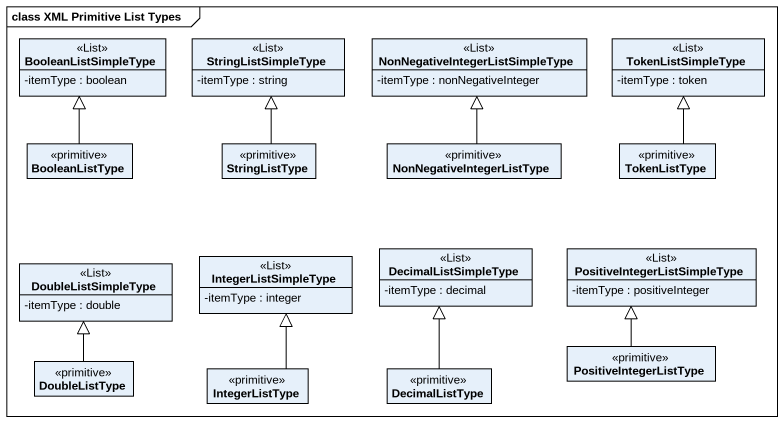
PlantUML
@startuml
mainframe class XML Primitive List Types
hide circle
hide empty members
skinparam classAttributeIconSize 0
class BooleanListSimpleType <<List>> {
  -itemType : boolean
}
class StringListSimpleType <<List>> {
  -itemType : string
}
class "NonNegativeIntegerListSimpleType" as NonNegativeIntegerListSimple <<List>> {
  -itemType : nonNegativeInteger
}
class TokenListSimpleType <<List>> {
  -itemType : token
}
class BooleanListType <<primitive>>
class StringListType <<primitive>>
class NonNegativeIntegerListType <<primitive>>
class TokenListType <<primitive>>
class DoubleListSimpleType <<List>> {
  -itemType : double
}
class IntegerListSimpleType <<List>> {
  -itemType : integer
}
class DecimalListSimpleType <<List>> {
  -itemType : decimal
}
class "PositiveIntegerListSimpleType" as PositiveIntegerListSimpleTyp <<List>> {
  -itemType : positiveInteger
}
class DoubleListType <<primitive>>
class IntegerListType <<primitive>>
class DecimalListType <<primitive>>
class PositiveIntegerListType <<primitive>>
BooleanListType -up-|> BooleanListSimpleType
StringListType -up-|> StringListSimpleType
NonNegativeIntegerListType -up-|> NonNegativeIntegerListSimple
TokenListType -up-|> TokenListSimpleType
DoubleListType -up-|> DoubleListSimpleType
IntegerListType -up-|> IntegerListSimpleType
DecimalListType -up-|> DecimalListSimpleType
PositiveIntegerListType -up-|> PositiveIntegerListSimpleTyp
@enduml
